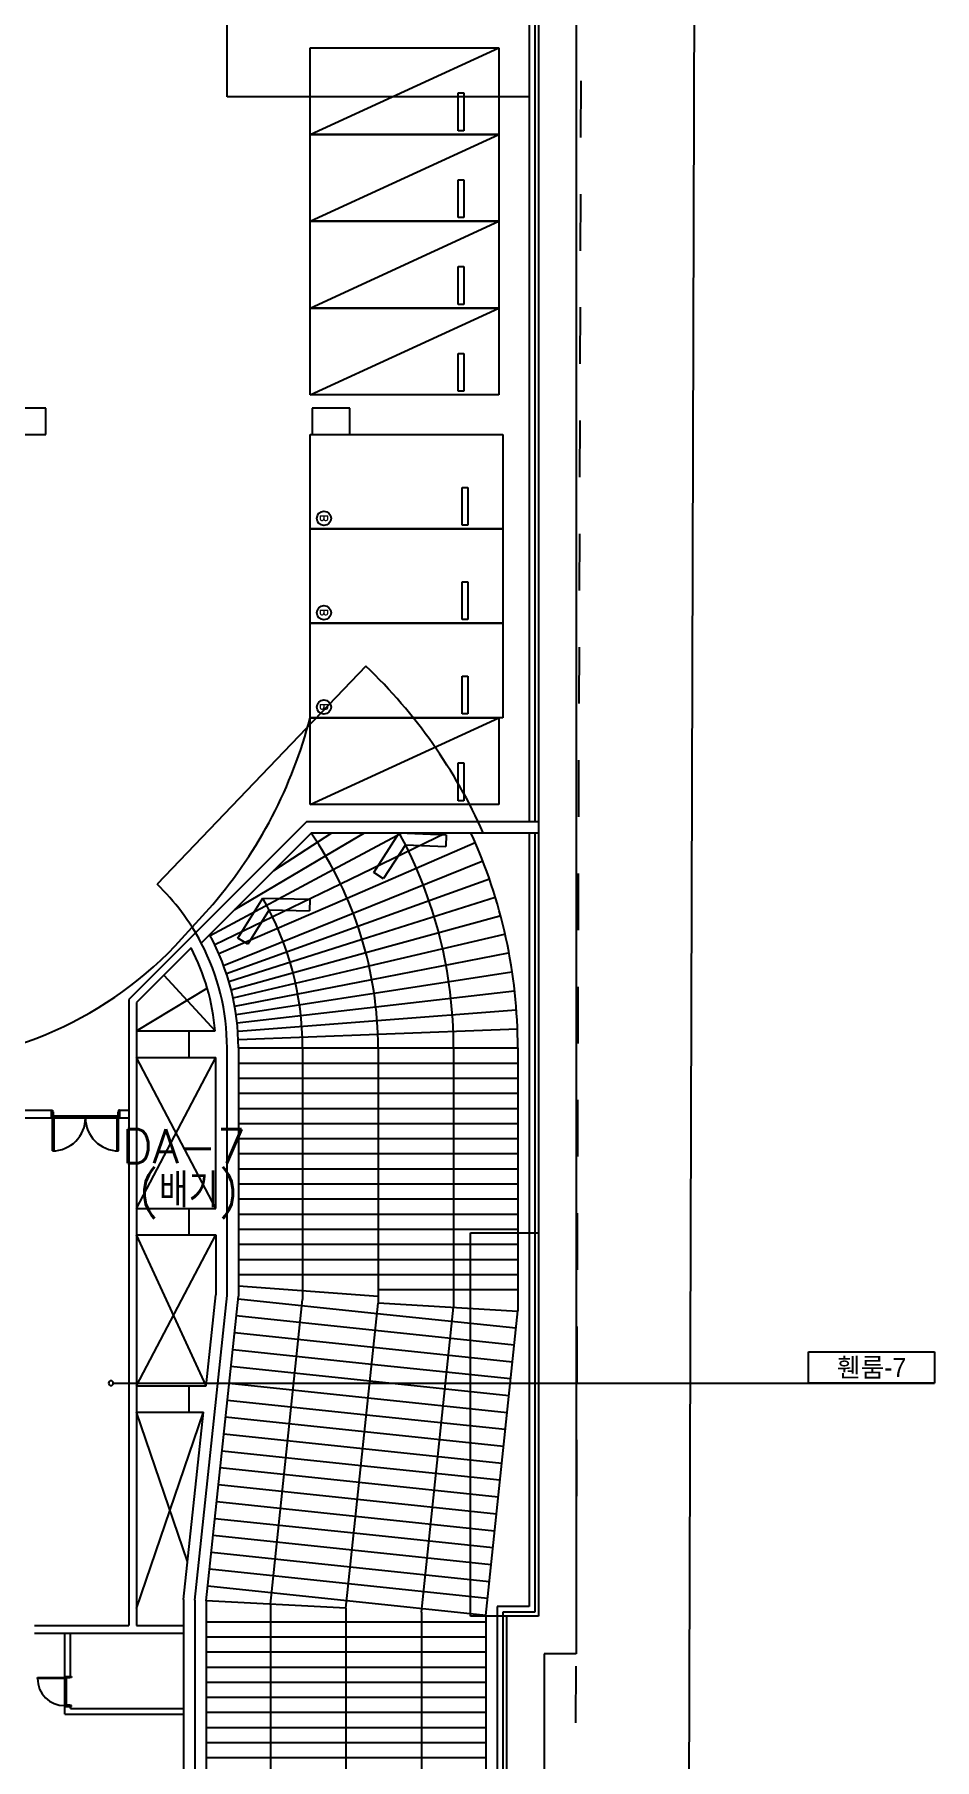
# Model space of a CAD drawing. Header units: millimetres. Extents: x -7614 to 421357, y 85218 to 341757.
# Drawn here: x 397520 to 421357, y 177677 to 223377 of the extents above; entities that cross this region are included whole.
import ezdxf
from ezdxf.enums import TextEntityAlignment as Align

# ---------------------------------------------------------------- set-up
doc = ezdxf.new("R2010")
doc.units = ezdxf.units.MM
doc.header["$LTSCALE"] = 600
doc.header["$MEASUREMENT"] = 0
doc.linetypes.add('HIDDEN', pattern=[2, 1, -1])
for name, color, linetype in [('e-plan', 9, 'CONTINUOUS'), ('e-room-box', 7, 'CONTINUOUS'), ('e-text', 6, 'CONTINUOUS')]:
    doc.layers.add(name, color=color, linetype=linetype)
doc.styles.add('kiahn', font='romans.shx', dxfattribs={"bigfont": 'cadhs.shx'})
doc.styles.add('돋움', font='Dotum.ttf')

msp = doc.modelspace()

# ---------------------------------------------------------------- linework, layer by layer
at = {"layer": 'e-plan'}
for p, q in [((411870, 254877), (411870, 180477)), ((410870, 253877), (410870, 181477)), ((410620, 239727), (410620, 202527)), ((410770, 239727), (410770, 202527)), ((414749, 142639), (415048, 238255)), ((404820, 220727), (409820, 223027)), ((404820, 220727), (404820, 223027)), ((404820, 223027), (409820, 223027)), ((409820, 223027), (409820, 220727)), ((408745, 220827), (408745, 221827)), ((408745, 221827), (408895, 221827)), ((408895, 221827), (408895, 220827)), ((408895, 220827), (408745, 220827)), ((404820, 218427), (409820, 220727)), ((404820, 218427), (404820, 220727)), ((404820, 220727), (409820, 220727)), ((409820, 220727), (404820, 220727)), ((409820, 220727), (409820, 218427)), ((408745, 218527), (408745, 219527)), ((408745, 219527), (408895, 219527)), ((408895, 219527), (408895, 218527)), ((408895, 218527), (408745, 218527)), ((404820, 216127), (409820, 218427)), ((404820, 216127), (404820, 218427)), ((404820, 218427), (409820, 218427)), ((409820, 218427), (404820, 218427)), ((409820, 218427), (409820, 216127)), ((408745, 216227), (408745, 217227)), ((408745, 217227), (408895, 217227)), ((408895, 217227), (408895, 216227)), ((408895, 216227), (408745, 216227)), ((404820, 213827), (409820, 216127)), ((404820, 213827), (404820, 216127)), ((404820, 216127), (409820, 216127)), ((409820, 216127), (404820, 216127)), ((409820, 216127), (409820, 213827)), ((408745, 213927), (408745, 214927)), ((408745, 214927), (408895, 214927)), ((408895, 214927), (408895, 213927)), ((408895, 213927), (408745, 213927)), ((397820, 213477), (396820, 213477)), ((397820, 212777), (397820, 213477)), ((409820, 213827), (404820, 213827)), ((405870, 213477), (404870, 213477)), ((404870, 213477), (404870, 212777)), ((405870, 212777), (405870, 213477)), ((396820, 212777), (397820, 212777)), ((404820, 210277), (404820, 212777)), ((404820, 212777), (409920, 212777)), ((404870, 212777), (405870, 212777)), ((409920, 212777), (409920, 210277)), ((408845, 210377), (408845, 211377)), ((408845, 211377), (408995, 211377)), ((408995, 211377), (408995, 210377)), ((404820, 207777), (404820, 210277)), ((404820, 210277), (409920, 210277)), ((409920, 210277), (404820, 210277)), ((408995, 210377), (408845, 210377)), ((409920, 210277), (409920, 207777)), ((408845, 207877), (408845, 208877)), ((408845, 208877), (408995, 208877)), ((408995, 208877), (408995, 207877)), ((409920, 207777), (404820, 207777)), ((404820, 205277), (404820, 207777)), ((404820, 207777), (409920, 207777)), ((408995, 207877), (408845, 207877)), ((409920, 207777), (409920, 205277)), ((408845, 205377), (408845, 206377)), ((408845, 206377), (408995, 206377)), ((408995, 206377), (408995, 205377)), ((404820, 202977), (409820, 205277)), ((409920, 205277), (404820, 205277)), ((404820, 202977), (404820, 205277)), ((404820, 205277), (409820, 205277)), ((408995, 205377), (408845, 205377)), ((409820, 205277), (409820, 202977)), ((408745, 203077), (408745, 204077)), ((408745, 204077), (408895, 204077)), ((408895, 204077), (408895, 203077)), ((409820, 202977), (404820, 202977)), ((408895, 203077), (408745, 203077)), ((404733, 202527), (400020, 197814)), ((404733, 202527), (410870, 202527)), ((404857, 202227), (401937, 199307)), ((403856, 201226), (405398, 202227)), ((404857, 202227), (410870, 202227)), ((405228, 201617), (406259, 202227)), ((405433, 201252), (407251, 202227)), ((405624, 200879), (408411, 202227)), ((406505, 201179), (407180, 202227)), ((407180, 202227), (408426, 202177)), ((408426, 202177), (408414, 201869)), ((410620, 202227), (410620, 181727)), ((410770, 202227), (410770, 181577)), ((402829, 200198), (405228, 201617)), ((405798, 200498), (409194, 201968)), ((407344, 201911), (406766, 201014)), ((407344, 201911), (408411, 201869)), ((402173, 199504), (405433, 201252)), ((405961, 200098), (409392, 201485)), ((406764, 201012), (406505, 201179)), ((402292, 199269), (405624, 200879)), ((406085, 199754), (409567, 201008)), ((401421, 199424), (402241, 200331)), ((402402, 199029), (405798, 200498)), ((402909, 199438), (403565, 200497)), ((403735, 200185), (403172, 199277)), ((403565, 200497), (404812, 200470)), ((403735, 200185), (404803, 200161)), ((404812, 200470), (404805, 200161)), ((406197, 199406), (409724, 200525)), ((402529, 198712), (405961, 200098)), ((402603, 198501), (406085, 199754)), ((406296, 199054), (409846, 200032)), ((402669, 198287), (406197, 199406)), ((403171, 199275), (402909, 199438)), ((406382, 198699), (409972, 199541)), ((401666, 199178), (400220, 197731)), ((402728, 198071), (406296, 199054)), ((406454, 198341), (410078, 199045)), ((400943, 198454), (402303, 196977)), ((402779, 197854), (406382, 198699)), ((402822, 197635), (406454, 198341)), ((400220, 196977), (402096, 198109)), ((400020, 197814), (400020, 181227)), ((400220, 197731), (400220, 181227)), ((400220, 196977), (402303, 196977)), ((401620, 196977), (402303, 196977)), ((401620, 196277), (401620, 196977)), ((402620, 189972), (402620, 196527)), ((402920, 196527), (402920, 189956)), ((404620, 196527), (404620, 189867)), ((408620, 196527), (408620, 189657)), ((410320, 196527), (410320, 189567)), ((400220, 196277), (402320, 196277)), ((400220, 192277), (402320, 196277)), ((402320, 192278), (400220, 196277)), ((401620, 196277), (402320, 196277)), ((402320, 192277), (402320, 196277)), ((402920, 195727), (406620, 195727)), ((406620, 195727), (410320, 195727)), ((402920, 195327), (406620, 195327)), ((406620, 195327), (410320, 195327)), ((393570, 194877), (397970, 194877)), ((397970, 194877), (397970, 194677)), ((397970, 194877), (397995, 194877)), ((397970, 194677), (397970, 194877)), ((397995, 194877), (397995, 194837)), ((397995, 194837), (398015, 194837)), ((398015, 194717), (397995, 194717)), ((397995, 194717), (397995, 194677)), ((398015, 194837), (398015, 194717)), ((399725, 194717), (398015, 194717)), ((399745, 194837), (399725, 194837)), ((399725, 194837), (399725, 194717)), ((399725, 194717), (399745, 194717)), ((399770, 194877), (399745, 194877)), ((399745, 194877), (399745, 194837)), ((399745, 194717), (399745, 194677)), ((399770, 194877), (400020, 194877)), ((399770, 194877), (399770, 194677)), ((399770, 194677), (399770, 194877)), ((402920, 194927), (406620, 194927)), ((406620, 194927), (410320, 194927)), ((393770, 194677), (397970, 194677)), ((397995, 194677), (397970, 194677)), ((397995, 194677), (399745, 194677)), ((397995, 193802), (397995, 194677)), ((397995, 194677), (398035, 194677)), ((398035, 194677), (398035, 193802)), ((399745, 194677), (399705, 194677)), ((399705, 194677), (399705, 193802)), ((399745, 193802), (399745, 194677)), ((399745, 194677), (399770, 194677)), ((399770, 194677), (400020, 194677)), ((402920, 194527), (406620, 194527)), ((406620, 194527), (410320, 194527)), ((398035, 193802), (397995, 193802)), ((399705, 193802), (399745, 193802)), ((402920, 194127), (406620, 194127)), ((406620, 194127), (410320, 194127)), ((402920, 193727), (406620, 193727)), ((402920, 193327), (406620, 193327)), ((406620, 193727), (410320, 193727)), ((406620, 193327), (410320, 193327)), ((402920, 192927), (406620, 192927)), ((406620, 192927), (410320, 192927)), ((402920, 192527), (406620, 192527)), ((406620, 192527), (410320, 192527)), ((400220, 192277), (402320, 192277)), ((401620, 191577), (401620, 192277)), ((401620, 192277), (402320, 192277)), ((402920, 192127), (406620, 192127)), ((406620, 192127), (410320, 192127)), ((400220, 187577), (402320, 191578)), ((400220, 191577), (402320, 191577)), ((402067, 187577), (400220, 191577)), ((401620, 191577), (402320, 191577)), ((402320, 191577), (402320, 189987)), ((402920, 191727), (406620, 191727)), ((406620, 191727), (410320, 191727)), ((409070, 191627), (410870, 191627)), ((409070, 181477), (409070, 191627)), ((410870, 191627), (410870, 181477)), ((402920, 191327), (406620, 191327)), ((406620, 191327), (410320, 191327)), ((402920, 190927), (406620, 190927)), ((406620, 190927), (410320, 190927)), ((402920, 190527), (406620, 190527)), ((406620, 189943), (402920, 190217)), ((406620, 190527), (410320, 190527)), ((406620, 190127), (410320, 190127)), ((401770, 181897), (402620, 189972)), ((402067, 187577), (402320, 189987)), ((402070, 181881), (402920, 189956)), ((406592, 189488), (402912, 189875)), ((403770, 181792), (404620, 189867)), ((410318, 189548), (406620, 189763)), ((407770, 181582), (408620, 189657)), ((406544, 189040), (402865, 189428)), ((410271, 189100), (406592, 189488)), ((409470, 181492), (410320, 189567)), ((406497, 188593), (402818, 188980)), ((410224, 188653), (406544, 189040)), ((406450, 188145), (402771, 188533)), ((410177, 188205), (406497, 188593)), ((406403, 187698), (402723, 188085)), ((410130, 187758), (406450, 188145)), ((400220, 187577), (402067, 187577)), ((401620, 186877), (401620, 187577)), ((401620, 187577), (402067, 187577)), ((406356, 187250), (402676, 187637)), ((410083, 187310), (406403, 187698)), ((406309, 186803), (402629, 187190)), ((410036, 186863), (406356, 187250)), ((400220, 186877), (401993, 186877)), ((400220, 181681), (401993, 186877)), ((401576, 182921), (400220, 186877)), ((401470, 181912), (401993, 186877)), ((401620, 186877), (401993, 186877)), ((406262, 186355), (402582, 186742)), ((409989, 186415), (406309, 186803)), ((406215, 185908), (402535, 186295)), ((409941, 185968), (406262, 186355)), ((406168, 185460), (402488, 185847)), ((409894, 185520), (406215, 185908)), ((406120, 185012), (402441, 185400)), ((409847, 185073), (406168, 185460)), ((406073, 184565), (402394, 184952)), ((409800, 184625), (406120, 185012)), ((406026, 184117), (402347, 184505)), ((409753, 184178), (406073, 184565)), ((405979, 183670), (402299, 184057)), ((409706, 183730), (406026, 184117)), ((405932, 183222), (402252, 183610)), ((409659, 183283), (405979, 183670)), ((405885, 182775), (402205, 183162)), ((409612, 182835), (405932, 183222)), ((409565, 182388), (405885, 182775)), ((401470, 181912), (401470, 159827)), ((401770, 181897), (401770, 160127)), ((402070, 181881), (402070, 163497)), ((403770, 181792), (403770, 164032)), ((407770, 181582), (407770, 165293)), ((410870, 181477), (409070, 181477)), ((409470, 181492), (409470, 165829)), ((410620, 181727), (409770, 181727)), ((409770, 181727), (409770, 160127)), ((410770, 181577), (409920, 181577)), ((409920, 181577), (409920, 160127)), ((410020, 181477), (410020, 94727)), ((410870, 181477), (410020, 181477)), ((397520, 181227), (400020, 181227)), ((397520, 181027), (401470, 181027)), ((398320, 179877, 0), (398320, 181027, 0)), ((398470, 179877, 0), (398470, 181027, 0)), ((400220, 181227), (401470, 181227)), ((402070, 180927), (405770, 180927)), ((402070, 180527), (405770, 180527)), ((405770, 180927), (409470, 180927)), ((405770, 180527), (409470, 180527)), ((402070, 180127), (405770, 180127)), ((405770, 180127), (409470, 180127)), ((411020, 180477), (411020, 93727)), ((411870, 180477), (411020, 180477)), ((397600, 179823, 0), (397600, 179850, 0)), ((397600, 179850, 0), (398320, 179850, 0)), ((398320, 179823, 0), (397600, 179823, 0)), ((398320, 179877, 0), (398470, 179877, 0)), ((398320, 179850, 0), (398320, 179877, 0)), ((398320, 179877, 0), (398346, 179877, 0)), ((398360, 179850, 0), (398320, 179850, 0)), ((398320, 179850, 0), (398320, 179823, 0)), ((398320, 179103, 0), (398320, 179823, 0)), ((398346, 179877, 0), (398471, 179877, 0)), ((398360, 179837, 0), (398360, 179850, 0)), ((398360, 179837, 0), (398360, 179117, 0)), ((398458, 179837, 0), (398360, 179837, 0)), ((398498, 179850, 0), (398458, 179850, 0)), ((398458, 179850, 0), (398458, 179837, 0)), ((398471, 179877, 0), (398498, 179877, 0)), ((398498, 179877, 0), (398498, 179850, 0)), ((402070, 179727), (405770, 179727)), ((405770, 179727), (409470, 179727)), ((402070, 179327), (405770, 179327)), ((405770, 179327), (409470, 179327)), ((398360, 179103, 0), (398320, 179103, 0)), ((398320, 179103, 0), (398320, 179077, 0)), ((398320, 178877, 0), (398320, 179077, 0)), ((398320, 179077, 0), (398470, 179077, 0)), ((398320, 179077, 0), (398346, 179077, 0)), ((398320, 178877, 0), (401470, 178877, 0)), ((398346, 179077, 0), (398471, 179077, 0)), ((398458, 179117, 0), (398360, 179117, 0)), ((398360, 179117, 0), (398360, 179103, 0)), ((398458, 179103, 0), (398458, 179117, 0)), ((398498, 179103, 0), (398458, 179103, 0)), ((398470, 179027), (398470, 179077)), ((398470, 179027, 0), (401470, 179027, 0)), ((398471, 179077, 0), (398498, 179077, 0)), ((398498, 179077, 0), (398498, 179103, 0)), ((402070, 178927), (405770, 178927)), ((405770, 178927), (409470, 178927)), ((402070, 178527), (405770, 178527)), ((405770, 178527), (409470, 178527)), ((402070, 178127), (405770, 178127)), ((405770, 178127), (409470, 178127)), ((402070, 177727), (405770, 177727)), ((405770, 177727), (409470, 177727))]:
    msp.add_line(p, q, dxfattribs=at)
at = {"layer": 'e-plan', "ltscale": 0.5}
for p, q in [((410620, 239627), (410620, 221727)), ((402620, 221727), (402620, 238627)), ((410620, 221727), (402620, 221727)), ((406297, 206644), (400767, 200863))]:
    msp.add_line(p, q, dxfattribs=at)
at = {"layer": 'e-plan', "linetype": 'HIDDEN', "ltscale": 2.5}
msp.add_line((411749, 142649), (412048, 238264), dxfattribs=at)
at = {"layer": 'e-plan', "linetype": 'Continuous'}
for p, q in [((406514, 197981), (410165, 198546)), ((402857, 197415), (406514, 197981)), ((406561, 197619), (410233, 198044)), ((402885, 197194), (406561, 197619)), ((406594, 197256), (410281, 197539)), ((402920, 196973), (406594, 197256)), ((406614, 196891), (410311, 197033)), ((402920, 196750), (406614, 196891)), ((402920, 196527), (406620, 196527)), ((406620, 196527), (406620, 189762)), ((406620, 196527), (410320, 196527)), ((402920, 196127), (406620, 196127)), ((406620, 196127), (410320, 196127)), ((405770, 181687), (406620, 189762)), ((405838, 182327), (402158, 182715)), ((405791, 181880), (402111, 182267)), ((409517, 181940), (405838, 182327)), ((405770, 181687), (402070, 181881)), ((405770, 181687), (405770, 165430)), ((409470, 181492), (405791, 181880)), ((402070, 181327), (405770, 181327)), ((405770, 181327), (409470, 181327))]:
    msp.add_line(p, q, dxfattribs=at)
at = {"layer": 'e-plan'}
for centre in [(405186, 210558), (405186, 208058), (405186, 205558)]:
    msp.add_circle(centre, 189, dxfattribs=at)
at = {"layer": 'e-plan', "ltscale": 0.5}
for centre, radius, start, end in [((396622, 196527), 13998, 24.0254, 46.279), ((396620, 196527), 6000, 27.6048, 46.2758)]:
    msp.add_arc(centre, radius, start, end, dxfattribs=at)
at = {"layer": 'e-plan'}
for centre, radius, start, end in [((392859, 208370), 12355, 319.4119, 345.5021), ((396620, 196527), 12000, 0, 28.3593), ((396620, 196527), 13700, 0, 24.586), ((396620, 196527), 8000, 0, 29.7583), ((394001, 206127), 10000, 270, 317.9094), ((396620, 196527), 6000, 0, 27.6048), ((396620, 196527), 6300, 0, 28.4576), ((396620, 196527), 5700, 4.528, 27.7134), ((397995, 194677), 875, 270, 0.0001), ((399745, 194677), 875, 179.9999, 270), ((398320, 179823, 0), 720, 180, 270)]:
    msp.add_arc(centre, radius, start, end, dxfattribs=at)
at = {"layer": 'e-plan', "linetype": 'Continuous'}
msp.add_arc((396620, 196527), 10000, 0, 34.6666, dxfattribs=at)
at = {"layer": 'e-room-box'}
for p, q in [((418023, 188480), (421357, 188480)), ((418023, 187647), (418023, 188480)), ((421357, 188480), (421357, 187647)), ((399607, 187647), (418023, 187647)), ((418023, 187647), (421357, 187647)), ((421357, 187647), (418023, 187647))]:
    msp.add_line(p, q, dxfattribs=at)
for start, end in [(0, 180), (180, 0)]:
    msp.add_arc((399545, 187647), 62.5, start, end, dxfattribs=at)

# ---------------------------------------------------------------- texts
at = {"layer": 'e-plan', "style": 'kiahn', "text_generation_flag": 4}
for p in [(405287, 210657), (405287, 208157), (405287, 205657)]:
    msp.add_text('B', height=200, rotation=270, dxfattribs=at).set_placement(p)
at = {"layer": 'e-plan', "style": 'kiahn'}
for s, p in [('DA-7', (403117, 193473)), ('(배기)', (402930, 192305))]:
    msp.add_text(s, height=900, dxfattribs=at).set_placement(p, align=Align.RIGHT)
at = {"layer": 'e-text', "style": '돋움'}
msp.add_text('휀룸-7', height=500, dxfattribs=at).set_placement((419690, 188064), align=Align.MIDDLE_CENTER)

doc.saveas('drawing.dxf')
